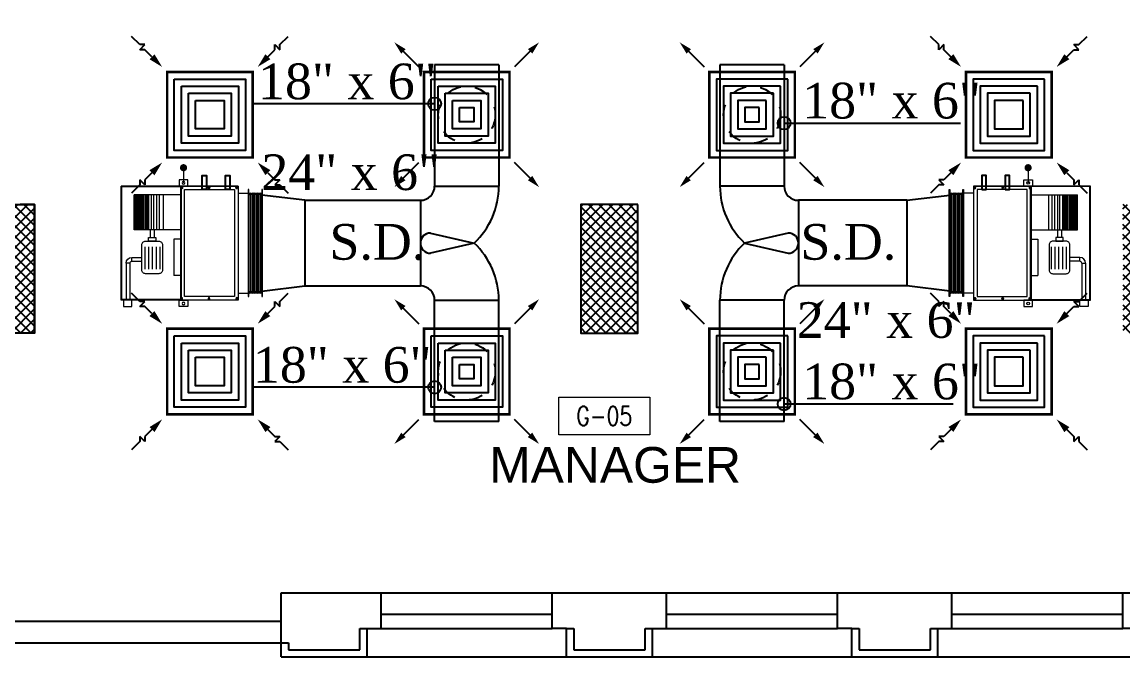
# Model space of a CAD drawing. Extents: x -432 to -365, y -145 to 173.
# Drawn here: x -422.93 to -415.21, y -137.35 to -132.9 of the extents above; entities that cross this region are included whole.
import ezdxf
from ezdxf.enums import TextEntityAlignment as Align

# ---------------------------------------------------------------- set-up
doc = ezdxf.new("R2010")
doc.units = 0
doc.header["$MEASUREMENT"] = 0
for name, pattern in [('DASHDOT', [1, 0.5, -0.25, 0, -0.25]), ('HIDDEN', [0.375, 0.25, -0.125]), ('HIDDEN-Z', [3, 2, -1])]:
    doc.linetypes.add(name, pattern=pattern)
for name, color, linetype in [('01_AC-EQUIP', 206, 'Continuous'), ('03_AC-S.DUCT', 5, 'Continuous'), ('12-AC-FL.CONN.', 2, 'Continuous'), ('A.C.VOLUM DAMPER', 2, 'Continuous'), ('COLHATCH', 5, 'Continuous'), ('column', 6, 'Continuous'), ('elev', 2, 'Continuous'), ('ELEV1', 7, 'Continuous'), ('M-CH-WP-R', 40, 'HIDDEN-Z'), ('M-CH-WP-S', 142, 'Continuous'), ('M-DIFUSER', 195, 'Continuous'), ('M-DUCT-RA', 30, 'Continuous'), ('M-DUCT-SA', 5, 'Continuous'), ('METAL-EDGE', 253, 'Continuous'), ('WALL', 4, 'Continuous'), ('WIN', 5, 'Continuous'), ('ZONE TEXT', 73, 'Continuous')]:
    doc.layers.add(name, color=color, linetype=linetype)
doc.layers.add('A-SYMB-RMNU', color=4, linetype='Continuous', lineweight=9)
doc.layers.add('AC-TEXT', color=15, linetype='Continuous', lineweight=30)
doc.styles.add('AC', font='romans.shx', dxfattribs={"height": 0.2})
doc.styles.add('ARABY', font='sosa.shx')
doc.styles.add('ROMANS-TITLE', font='ROMANS.shx', dxfattribs={"width": 0.8})
doc.dimstyles.new('IHAB', dxfattribs={"dimscale": 0, "dimtxt": 0.15, "dimasz": 0.09, "dimexe": 0.18, "dimexo": 0.0625, "dimgap": 0, "dimtad": 0, "dimtih": 1, "dimtoh": 1, "dimzin": 0, "dimdsep": 46, "dimtxsty": 'ARABY', "dimcen": 0.03, "dimse1": 1, "dimse2": 1, "dimclrd": 36, "dimclrt": 42, "dimadec": 0, "dimazin": 0, "dimtfac": 1, "dimtmove": 1, "dimatfit": 3, "dimldrblk": 'ORIGIN', "dimfxl": 1, "dimtolj": 1, "dimtzin": 0, "dimarcsym": 0})

# ---------------------------------------------------------------- blocks, each defined once
blk = doc.blocks.new('*U254')
at = {"layer": 'M-DIFUSER', "ltscale": 5, "const_width": 18}
blk.add_lwpolyline([(-300, 300), (300, 300), (300, -300), (-300, -300)], close=True, dxfattribs=at)
at = {"layer": 'M-DIFUSER', "color": 21}
for points in [[(250, 250), (-250, 250), (-250, -250), (250, -250)], [(200, 200), (-200, 200), (-200, -200), (200, -200)], [(150, 150), (-150, 150), (-150, -150), (150, -150)], [(100, 100), (-100, 100), (-100, -100), (100, -100)]]:
    blk.add_lwpolyline(points, close=True, dxfattribs=at)
at = {"layer": 'M-DUCT-RA', "color": 30}
for p, q in [((-491, 491), (-548.9, 548.9)), ((491, 491), (548.9, 548.9)), ((-491, 455.4), (-491, 491)), ((-455.4, 491), (-491, 455.4)), ((-455.4, 455.4), (-455.4, 491)), ((455.4, 491), (491, 491)), ((491, 455.4), (455.4, 491)), ((-406.3, 406.3), (-455.4, 455.4)), ((406.3, 406.3), (455.4, 455.4)), ((455.4, 455.4), (491, 455.4)), ((-491, -455.4), (-455.4, -491)), ((-455.4, -455.4), (-491, -455.4)), ((-406.3, -406.3), (-455.4, -455.4)), ((406.3, -406.3), (455.4, -455.4)), ((455.4, -491), (491, -455.4)), ((455.4, -455.4), (455.4, -491)), ((491, -455.4), (491, -491)), ((-491, -491), (-548.9, -548.9)), ((-455.4, -491), (-491, -491)), ((491, -491), (548.9, -548.9))]:
    blk.add_line(p, q, dxfattribs=at)
for points in [[(-388.6, 424), (-423.7, 388.9), (-335, 335)], [(424, 388.6), (388.9, 423.7), (335, 335)], [(-424, -388.6), (-388.9, -423.7), (-335, -335)], [(388.6, -424), (423.7, -388.9), (335, -335)]]:
    blk.add_solid(points, dxfattribs=at)
blk = doc.blocks.new('*U251')
at = {"layer": 'M-DIFUSER', "ltscale": 5, "const_width": 18}
blk.add_lwpolyline([(-300, 300), (300, 300), (300, -300), (-300, -300)], close=True, dxfattribs=at)
at = {"layer": 'M-DIFUSER', "color": 21}
for points in [[(250, 250), (-250, 250), (-250, -250), (250, -250)], [(200, 200), (-200, 200), (-200, -200), (200, -200)], [(150, 150), (-150, 150), (-150, -150), (150, -150)], [(100, 100), (-100, 100), (-100, -100), (100, -100)], [(50, 50), (-50, 50), (-50, -50), (50, -50)]]:
    blk.add_lwpolyline(points, close=True, dxfattribs=at)
at = {"layer": 'M-DUCT-SA', "color": 5, "extrusion": (-5.07059e-20, -1.19855e-17, -1)}
blk.add_line((-461.1, 461.1), (-335.4, 335.4), dxfattribs=at)
at = {"layer": 'M-DUCT-SA', "color": 5, "extrusion": (-1.19855e-17, 5.07059e-20, -1)}
blk.add_line((461.1, 461.1), (335.4, 335.4), dxfattribs=at)
at = {"layer": 'M-DUCT-SA', "color": 5, "extrusion": (1.19855e-17, -5.07059e-20, -1)}
blk.add_line((-461.1, -461.1), (-335.4, -335.4), dxfattribs=at)
at = {"layer": 'M-DUCT-SA', "color": 5, "extrusion": (5.07059e-20, 1.19855e-17, -1)}
blk.add_line((461.1, -461.1), (335.4, -335.4), dxfattribs=at)
at = {"layer": 'M-DUCT-SA', "color": 5, "extrusion": (-5.07059e-20, -1.19855e-17, -1)}
blk.add_solid([(459.6, 428.4), (428.6, 459.4), (506.9, 506.9)], dxfattribs=at)
at = {"layer": 'M-DUCT-SA', "color": 5, "extrusion": (5.07059e-20, -1.19855e-17, -1)}
blk.add_solid([(-459.6, 428.4), (-428.7, 459.4), (-506.9, 506.9)], dxfattribs=at)
at = {"layer": 'M-DUCT-SA', "color": 5, "extrusion": (1.19855e-17, -5.07059e-20, -1)}
blk.add_solid([(428.4, -459.6), (459.4, -428.6), (506.9, -506.9)], dxfattribs=at)
at = {"layer": 'M-DUCT-SA', "color": 5, "extrusion": (-1.19855e-17, -5.07059e-20, -1)}
blk.add_solid([(-428.4, -459.6), (-459.4, -428.6), (-506.9, -506.9)], dxfattribs=at)
blk = doc.blocks.new('A$C7E27466D')
at = {"layer": '01_AC-EQUIP', "color": 2, "lineweight": 20}
for p, q in [((-75.32, 98.15), (-73.71, 98.66)), ((-75.32, 98.15), (-73.71, 97.64)), ((-75.32, 97.13), (-73.71, 97.64)), ((-75.32, 97.13), (-73.71, 96.62)), ((-75.32, 96.11), (-73.71, 96.62)), ((-75.32, 96.11), (-73.71, 95.6)), ((-75.32, 95.09), (-73.71, 95.6)), ((-75.32, 95.09), (-73.71, 94.58)), ((-75.32, 94.07), (-73.71, 94.58)), ((-75.32, 94.07), (-73.71, 93.56)), ((-75.32, 93.06), (-73.71, 93.56)), ((-75.32, 93.06), (-73.71, 92.55)), ((-6.29, 97.64), (-73.71, 97.64)), ((-6.29, 96.62), (-73.71, 96.62)), ((-6.29, 95.6), (-73.71, 95.6)), ((-6.29, 94.58), (-73.71, 94.58)), ((-6.29, 93.56), (-73.71, 93.56)), ((-4.68, 98.15), (-6.29, 98.66)), ((-4.68, 98.15), (-6.29, 97.64)), ((-4.68, 97.13), (-6.29, 97.64)), ((-4.68, 97.13), (-6.29, 96.62)), ((-4.68, 96.11), (-6.29, 96.62)), ((-4.68, 96.11), (-6.29, 95.6)), ((-4.68, 95.09), (-6.29, 95.6)), ((-4.68, 95.09), (-6.29, 94.58)), ((-4.68, 94.07), (-6.29, 94.58)), ((-4.68, 94.07), (-6.29, 93.56)), ((-4.68, 93.06), (-6.29, 93.56)), ((-4.68, 93.06), (-6.29, 92.55)), ((-75.32, 92.04), (-73.71, 92.55)), ((-75.32, 92.04), (-73.71, 91.53)), ((-75.32, 91.02), (-73.71, 91.53)), ((-75.32, 91.02), (-73.71, 90.51)), ((-75.32, 90), (-73.71, 90.51)), ((-75.32, 90), (-73.71, 89.49)), ((-6.29, 92.55), (-73.71, 92.55)), ((-6.29, 91.53), (-73.71, 91.53)), ((-6.29, 90.51), (-73.71, 90.51)), ((-4.68, 92.04), (-6.29, 92.55)), ((-4.68, 92.04), (-6.29, 91.53)), ((-4.68, 91.02), (-6.29, 91.53)), ((-4.68, 91.02), (-6.29, 90.51)), ((-4.68, 90), (-6.29, 90.51)), ((-4.68, 90), (-6.29, 89.49))]:
    blk.add_line(p, q, dxfattribs=at)
at = {"layer": '01_AC-EQUIP', "color": 1, "lineweight": 20}
for p, q in [((-75, 82), (-75, 88.99)), ((-5, 82), (-5, 88.99)), ((-77.81, 81.04), (-79.88, 81.04)), ((-78.89, 80.34), (-78.89, 81.67)), ((-2.19, 81.04), (-0.12, 81.04)), ((-1.11, 80.34), (-1.11, 81.67)), ((0, 82), (0, 0)), ((-78.89, 60.84), (-78.89, 62.17)), ((-1.11, 60.84), (-1.11, 62.17)), ((-77.81, 61.54), (-79.88, 61.54)), ((-2.19, 61.54), (-0.12, 61.54)), ((-77.81, 42.54), (-79.88, 42.54)), ((-78.89, 41.84), (-78.89, 43.17)), ((-62.71, 42), (-62.71, 37.03)), ((-37.29, 42), (-37.29, 37.03)), ((-30.6, 42), (-30.6, 9.05)), ((-6.17, 42), (-6.17, 9.05)), ((-2.19, 42.54), (-0.12, 42.54)), ((-1.11, 41.84), (-1.11, 43.17)), ((-37.29, 37.03), (-62.71, 37.03)), ((-58.35, 27.43), (-42.69, 27.43)), ((-58.35, 24.77), (-42.69, 24.77)), ((-6.17, 29.53), (-30.6, 29.53)), ((-30.6, 27), (-6.17, 27)), ((-30.6, 25), (-6.17, 25)), ((-58.35, 22.11), (-42.69, 22.11)), ((-58.35, 19.45), (-42.69, 19.45)), ((-58.35, 16.79), (-42.69, 16.79)), ((-30.6, 23.1), (-36.03, 23.1)), ((-30.6, 20.44), (-36.03, 20.44)), ((-30.6, 23), (-6.17, 23)), ((-30.6, 21.4), (-6.17, 21.4)), ((-30.6, 19.38), (-6.17, 19.38)), ((-30.6, 18.4), (-6.17, 18.4)), ((-30.6, 17.52), (-6.17, 17.52)), ((-30.6, 16.8), (-6.17, 16.8)), ((-30.6, 15.79), (-6.17, 15.79)), ((-52.66, 7.45), (-52.66, 14.49)), ((-50, 7.45), (-50, 14.49)), ((-30.6, 14.78), (-6.17, 14.78)), ((-30.6, 13.8), (-6.17, 13.8)), ((-30.6, 12.93), (-6.17, 12.93)), ((-30.6, 12.21), (-6.17, 12.21)), ((-30.6, 11.53), (-6.17, 11.53)), ((-30.6, 11.03), (-6.17, 11.03)), ((-30.6, 10.62), (-6.17, 10.62)), ((-30.6, 10.27), (-6.17, 10.27)), ((-30.6, 9.94), (-6.17, 9.94)), ((-30.6, 9.63), (-6.17, 9.63)), ((-30.6, 9.39), (-6.17, 9.39)), ((-30.6, 9.2), (-6.17, 9.2)), ((-30.6, 9.05), (-6.17, 9.05)), ((-30.6, 9.05), (-6.17, 9.05)), ((-53.99, 6.12), (-79.58, 6.12)), ((-53.99, 3.46), (-79.58, 3.46)), ((-53.99, 6.12), (-53.99, 3.46)), ((-52.66, 7.45), (-50, 7.45))]:
    blk.add_line(p, q, dxfattribs=at)
at = {"layer": '01_AC-EQUIP', "color": 4, "lineweight": 20}
blk.add_line((12.85, 43.76), (2.26, 43.76), dxfattribs=at)
at = {"layer": '01_AC-EQUIP', "color": 1, "linetype": 'DASHDOT', "lineweight": 20}
blk.add_line((-30.6, 16.8), (-6.17, 16.8), dxfattribs=at)
at = {"layer": '01_AC-EQUIP', "color": 2, "lineweight": 20}
for points in [[(-77.5, 98.66), (-77.5, 99.16), (-2.5, 99.16), (-2.5, 98.66)], [(-77.5, 88.99), (-77.5, 89.49), (-2.5, 89.49), (-2.5, 88.99)]]:
    blk.add_lwpolyline(points, close=True, dxfattribs=at)
at = {"layer": '01_AC-EQUIP', "color": 1, "lineweight": 20}
for points in [[(-80, 42), (0, 42), (0, 82), (-80, 82)], [(-77.5, 44.5), (-2.5, 44.5), (-2.5, 79.5), (-77.5, 79.5)], [(-84.4, 40.68), (-80, 40.68), (-80, 46.67), (-84.4, 46.67)], [(4.4, 40.68), (0, 40.68), (0, 46.67), (4.4, 46.67)], [(-80, 42), (-80, 0), (0, 0), (0, 42)], [(-79.58, 41.58), (-79.58, 0.42), (-0.42, 0.42), (-0.42, 41.58)], [(-38.56, 19.25), (-36.03, 19.25), (-36.03, 24.29), (-38.56, 24.29)], [(-84.4, 7.57), (-80, 7.57), (-80, 1.58), (-84.4, 1.58)]]:
    blk.add_lwpolyline(points, close=True, dxfattribs=at)
at = {"layer": '01_AC-EQUIP', "color": 4, "lineweight": 20, "const_width": 2.52}
blk.add_lwpolyline([(12.58, 44.99, 1), (13.12, 42.53, 1)], format="xyb", close=True, dxfattribs=at)
at = {"layer": '01_AC-EQUIP', "color": 1, "lineweight": 20}
blk.add_lwpolyline([(-58.78, 14.49), (-41.22, 14.49, 0.414214), (-38.56, 17.15), (-38.56, 26.39, 0.414214), (-41.22, 29.05), (-58.78, 29.05, 0.414214), (-61.44, 26.39), (-61.44, 17.15, 0.414214)], format="xyb", close=True, dxfattribs=at)
for centre in [(-82.26, 43.76), (2.26, 43.76)]:
    blk.add_circle(centre, 0.932, dxfattribs=at)
for radius in [1.33, 3.99]:
    blk.add_arc((-53.99, 7.45), radius, 270.00061, 0.00061, dxfattribs=at)
for centre, major_axis, start_param, end_param in [((-78.89, 81.04), (-0.827, 0), -1.570796, 4.712389), ((-78.89, 81.04), (-0.47, 0), 3.141593, 9.424778), ((-78.89, 61.54), (-0.827, 0), -1.570796, 4.712389), ((-78.89, 61.54), (-0.47, 0), 3.141593, 9.424778), ((-78.89, 42.54), (-0.827, 0), -1.570796, 4.712389), ((-78.89, 42.54), (-0.47, 0), 3.141593, 9.424778)]:
    blk.add_ellipse(centre, major_axis=major_axis, ratio=0.646018, start_param=start_param, end_param=end_param, dxfattribs=at)
at = {"layer": '01_AC-EQUIP', "color": 1, "lineweight": 20, "extrusion": (0, 0, -1)}
for centre, major_axis, start_param, end_param in [((-1.11, 81.04), (0.827, 0), -1.570796, 4.712389), ((-1.11, 81.04), (0.47, 0), 3.141593, 9.424778), ((-1.11, 61.54), (0.827, 0), -1.570796, 4.712389), ((-1.11, 61.54), (0.47, 0), 3.141593, 9.424778), ((-1.11, 42.54), (0.827, 0), -1.570796, 4.712389), ((-1.11, 42.54), (0.47, 0), 3.141593, 9.424778)]:
    blk.add_ellipse(centre, major_axis=major_axis, ratio=0.646018, start_param=start_param, end_param=end_param, dxfattribs=at)
at = {"layer": 'M-CH-WP-R', "color": 6, "linetype": 'ByBlock', "ltscale": 1.5}
blk.add_lwpolyline([(-2.5, 76.23), (-2.5, 73.23), (7.5, 73.23), (7.5, 76.23)], close=True, dxfattribs=at)
at = {"layer": 'M-CH-WP-S', "color": 5, "linetype": 'ByBlock', "ltscale": 1.5}
blk.add_lwpolyline([(-2.5, 59.73), (-2.5, 56.73), (7.5, 56.73), (7.5, 59.73)], close=True, dxfattribs=at)
blk = doc.blocks.new('A-ROOM')
at = {"layer": 'A-SYMB-RMNU'}
blk.add_lwpolyline([(-425, 175), (425, 175), (425, -175), (-425, -175)], close=True, dxfattribs=at)
at = {"layer": 'A-SYMB-RMNU', "style": 'ROMANS-TITLE', "width": 0.8}
blk.add_attdef('ROOM-NO', text='', height=175, dxfattribs=at).set_placement((0, 0), align=Align.MIDDLE)

msp = doc.modelspace()

# ---------------------------------------------------------------- hatches: boundary and pattern name
at = {"layer": 'COLHATCH', "linetype": 'Continuous'}
h = msp.add_hatch(dxfattribs=at)
h.set_pattern_fill('_USER', color=252, scale=0.05, angle=45, style=0, double=1, pattern_type=0)
h.set_pattern_definition([(45, (-202.924395, -132.77691), (-0.035355339, 0.035355339), []), (135, (-202.924395, -132.77691), (-0.035355339, -0.035355339), [])])
h.paths.add_polyline_path([(-382.4844, -115.1969), (-382.7844, -115.1969), (-382.7844, -116.0969), (-382.4844, -116.0969)])
h.paths.add_polyline_path([(-380.4844, -115.1969), (-381.2844, -115.1969), (-381.2844, -115.4969), (-380.4844, -115.4969)])
h.paths.add_polyline_path([(-378.5344, -117.1969), (-378.8344, -117.1969), (-378.8344, -117.7969), (-378.5344, -117.7969)])
h.paths.add_polyline_path([(-378.1344, -120.7769), (-378.9344, -120.7769), (-378.9344, -121.0769), (-378.1344, -121.0769)])
h.paths.add_polyline_path([(-380.6844, -120.7769), (-381.4844, -120.7769), (-381.4844, -121.0769), (-380.6844, -121.0769)])
h.paths.add_polyline_path([(-380.5844, -125.8269), (-381.4844, -125.8269), (-381.4844, -126.1269), (-380.5844, -126.1269)])
h.paths.add_polyline_path([(-378.1344, -125.7769), (-378.9344, -125.7769), (-378.9344, -126.0769), (-378.1344, -126.0769)])
h.paths.add_polyline_path([(-378.4889, -132.0469), (-378.9889, -132.0469), (-378.9889, -132.3969), (-378.4889, -132.3969)])
h.paths.add_polyline_path([(-380.3919, -132.0469), (-381.4919, -132.0469), (-381.4919, -132.3469), (-380.6389, -132.3469, -0.011587), (-380.6548, -133.0326), (-380.4051, -133.0435, 0.01656)])
h.paths.add_polyline_path([(-380.5864, -134.7769), (-380.8398, -134.7769, -0.040808), (-381.4283, -137.1158), (-381.1918, -137.1969, 0.04151)])
h.paths.add_polyline_path([(-382.4844, -134.1769), (-382.7844, -134.1769), (-382.7844, -135.0769), (-382.4844, -135.0769)])
h.paths.add_polyline_path([(-386.6144, -134.1769), (-387.0144, -134.1769), (-387.0144, -135.0769), (-386.6144, -135.0769)])
h.paths.add_polyline_path([(-390.4144, -134.1769), (-390.8644, -134.1769), (-390.8644, -135.0769), (-390.4144, -135.0769)])
h.paths.add_polyline_path([(-390.6644, -135.9969), (-390.9644, -135.9969), (-390.9644, -136.8969), (-390.6644, -136.8969)])
h.paths.add_polyline_path([(-398.5144, -134.6269, 1), (-399.1144, -134.6269, 1)])
h.paths.add_polyline_path([(-398.5144, -136.4469, 1), (-399.1144, -136.4469, 1)])
h.paths.add_polyline_path([(-406.5144, -134.6269, 1), (-407.1144, -134.6269, 1)])
h.paths.add_polyline_path([(-406.5144, -136.4469, 1), (-407.1144, -136.4469, 1)])
h.paths.add_polyline_path([(-414.7644, -134.1769), (-415.2144, -134.1769), (-415.2139, -135.0769), (-414.7639, -135.0769)])
h.paths.add_polyline_path([(-414.6644, -135.9969), (-414.9644, -135.9969), (-414.9644, -136.8969), (-414.6644, -136.8969)])
h.paths.add_polyline_path([(-418.6144, -134.1769), (-419.0144, -134.1769), (-419.0144, -135.0769), (-418.6144, -135.0769)])
h.paths.add_polyline_path([(-422.8444, -134.1769), (-423.1444, -134.1769), (-423.1444, -135.0769), (-422.8444, -135.0769)])
h.paths.add_polyline_path([(-424.789, -134.7769), (-425.0424, -134.7769, 0.04151), (-424.437, -137.1969), (-424.2005, -137.1158, -0.040808)])
h.paths.add_polyline_path([(-424.1369, -132.0469), (-425.2369, -132.0469, 0.01656), (-425.2237, -133.0435), (-424.974, -133.0326, -0.011587), (-424.9898, -132.3469), (-424.1369, -132.3469)])
h.paths.add_polyline_path([(-426.6398, -132.0469), (-427.1398, -132.0469), (-427.1398, -132.3969), (-426.6398, -132.3969)])
h.paths.add_polyline_path([(-426.6944, -125.7769), (-427.4944, -125.7769), (-427.4944, -126.0769), (-426.6944, -126.0769)])
h.paths.add_polyline_path([(-424.1444, -125.8269), (-425.0444, -125.8269), (-425.0444, -126.1269), (-424.1444, -126.1269)])
h.paths.add_polyline_path([(-426.6944, -120.7769), (-427.4944, -120.7769), (-427.4944, -121.0769), (-426.6944, -121.0769)])
h.paths.add_polyline_path([(-424.1444, -120.7769), (-424.9444, -120.7769), (-424.9444, -121.0769), (-424.1444, -121.0769)])
h.paths.add_polyline_path([(-426.7944, -117.1969), (-427.0944, -117.1969), (-427.0944, -117.7969), (-426.7944, -117.7969)])
h.paths.add_polyline_path([(-424.3444, -115.1969), (-425.1444, -115.1969), (-425.1444, -115.4969), (-424.3444, -115.4969)])
h.paths.add_polyline_path([(-422.8444, -115.1969), (-423.1444, -115.1969), (-423.1444, -116.0969), (-422.8444, -116.0969)])
h.paths.add_polyline_path([(-418.5644, -115.1969), (-418.9644, -115.1969), (-418.9644, -116.0969), (-418.5644, -116.0969)])
h.paths.add_polyline_path([(-414.7644, -115.1969), (-415.2144, -115.1969), (-415.2144, -116.0969), (-414.7644, -116.0969)])
h.paths.add_polyline_path([(-405.4144, -112.9969), (-405.7144, -112.9969), (-405.7144, -113.5969), (-405.4144, -113.5969)])
h.paths.add_polyline_path([(-398.6644, -112.9969), (-398.9644, -112.9969), (-398.9644, -113.5969), (-398.6644, -113.5969)])
h.paths.add_polyline_path([(-398.6644, -116.3469), (-398.9644, -116.3469), (-398.9644, -116.9469), (-398.6644, -116.9469)])
h.paths.add_polyline_path([(-400.0144, -115.1969), (-405.7144, -115.1969), (-405.7144, -116.9469), (-405.4144, -116.9469), (-405.4144, -115.4969), (-400.3144, -115.4969), (-400.3144, -116.9469), (-400.0144, -116.9469)])
h.paths.add_polyline_path([(-390.4144, -115.1969), (-390.8644, -115.1969), (-390.8644, -116.0969), (-390.4144, -116.0969)])

# ---------------------------------------------------------------- linework, layer by layer
at = {"layer": '03_AC-S.DUCT', "linetype": 'Continuous'}
for p, q in [((-420.0394, -133.1969), (-420.0394, -134.0469)), ((-419.5894, -133.1969), (-420.0394, -133.1969)), ((-419.5894, -133.1969), (-419.5894, -134.0469)), ((-418.0394, -133.1969), (-418.0394, -134.0469)), ((-417.5894, -133.1969), (-418.0394, -133.1969)), ((-417.5894, -133.1969), (-417.5894, -134.0469)), ((-420.0394, -134.0469), (-419.5894, -134.0469)), ((-417.5894, -134.0469), (-418.0394, -134.0469)), ((-420.9503, -134.1469), (-421.2503, -134.1098)), ((-416.7285, -134.1469), (-416.4285, -134.1098)), ((-420.9503, -134.1469), (-420.1394, -134.1469)), ((-420.9503, -134.1469), (-420.9503, -134.7469)), ((-420.1394, -134.1469), (-420.1394, -134.7469)), ((-416.7285, -134.1469), (-417.4894, -134.1469)), ((-417.4894, -134.1469), (-417.4894, -134.7469)), ((-416.7285, -134.1469), (-416.7285, -134.7469)), ((-421.2503, -134.784), (-420.9503, -134.7469)), ((-420.9503, -134.7469), (-420.1394, -134.7469)), ((-416.7285, -134.7469), (-417.4894, -134.7469)), ((-416.4285, -134.784), (-416.7285, -134.7469)), ((-420.0394, -135.6969), (-420.0394, -134.8469)), ((-420.0394, -134.8469), (-419.5894, -134.8469)), ((-419.5894, -135.6969), (-419.5894, -134.8469)), ((-418.0394, -135.6969), (-418.0394, -134.8469)), ((-417.5894, -134.8469), (-418.0394, -134.8469)), ((-417.5894, -135.6969), (-417.5894, -134.8469)), ((-419.5894, -135.6969), (-420.0394, -135.6969)), ((-417.5894, -135.6969), (-418.0394, -135.6969))]:
    msp.add_line(p, q, dxfattribs=at)
for centre, radius, start, end in [((-420.1394, -134.0469), 0.1, 270, 360), ((-420.1394, -134.0469), 0.55, 313.34176, 360), ((-417.4894, -134.0469), 0.55, 180, 226.65824), ((-417.4894, -134.0469), 0.1, 180, 270), ((-420.1394, -134.8469), 0.55, 0, 46.65824), ((-417.4894, -134.8469), 0.55, 133.34176, 180), ((-420.1394, -134.8469), 0.1, 0, 90), ((-417.4894, -134.8469), 0.1, 90, 180)]:
    msp.add_arc(centre, radius, start, end, dxfattribs=at)
at = {"layer": '12-AC-FL.CONN.', "linetype": 'HIDDEN', "ltscale": 0.25}
for centre in [(-419.8144, -133.5469), (-417.8144, -133.5469), (-419.8144, -135.3469), (-417.8144, -135.3469)]:
    msp.add_circle(centre, 0.2, dxfattribs=at)
at = {"layer": 'A.C.VOLUM DAMPER'}
for p, q in [((-420.0684, -134.3759), (-419.7619, -134.4469)), ((-417.5604, -134.3759), (-417.8669, -134.4469)), ((-419.7619, -134.4469), (-420.0684, -134.5179)), ((-417.8669, -134.4469), (-417.5604, -134.5179))]:
    msp.add_line(p, q, dxfattribs=at)
for centre, start, end in [((-420.0684, -134.4469), 90, 270), ((-417.5604, -134.4469), 270, 90)]:
    msp.add_arc(centre, 0.071, start, end, dxfattribs=at)
at = {"layer": 'column', "color": 252}
for points in [[(-423.1444, -134.1769), (-422.8444, -134.1769), (-422.8444, -135.0769), (-423.1444, -135.0769)], [(-418.6144, -134.1769), (-419.0144, -134.1769), (-419.0144, -135.0769), (-418.6144, -135.0769)]]:
    msp.add_lwpolyline(points, close=True, dxfattribs=at)
at = {"layer": 'elev', "color": 252}
for p, q in [((-420.5144, -137.3469), (-419.1144, -137.3469)), ((-418.5144, -137.3469), (-417.1144, -137.3469)), ((-416.5144, -137.3469), (-415.1144, -137.3469))]:
    msp.add_line(p, q, dxfattribs=at)
at = {"layer": 'ELEV1'}
for p, q in [((-420.4144, -137.1469), (-419.2144, -137.1469)), ((-418.4144, -137.1469), (-417.2144, -137.1469)), ((-416.4144, -137.1469), (-415.2144, -137.1469))]:
    msp.add_line(p, q, dxfattribs=at)
at = {"layer": 'METAL-EDGE', "color": 252, "linetype": 'Continuous'}
for p, q in [((-420.5644, -137.2969), (-420.5644, -137.1469)), ((-420.5644, -137.1469), (-420.5144, -137.1469)), ((-419.1144, -137.1469), (-419.0644, -137.1469)), ((-419.0644, -137.1469), (-419.0644, -137.2969)), ((-418.5644, -137.2969), (-418.5644, -137.1469)), ((-418.5644, -137.1469), (-418.5144, -137.1469)), ((-417.1144, -137.1469), (-417.0644, -137.1469)), ((-417.0644, -137.1469), (-417.0644, -137.2969)), ((-416.5644, -137.2969), (-416.5644, -137.1469)), ((-416.5644, -137.1469), (-416.5144, -137.1469)), ((-421.1144, -137.2469), (-421.0644, -137.2469)), ((-421.0644, -137.2469), (-421.0644, -137.2969)), ((-421.0644, -137.2969), (-420.5644, -137.2969)), ((-419.0644, -137.2969), (-418.5644, -137.2969)), ((-417.0644, -137.2969), (-416.5644, -137.2969))]:
    msp.add_line(p, q, dxfattribs=at)
at = {"layer": 'WALL', "color": 252, "linetype": 'Continuous'}
for p, q in [((-422.8444, -134.1769), (-422.9444, -134.1769)), ((-422.8444, -135.0769), (-422.8444, -134.1769)), ((-422.8444, -135.0769), (-423.2444, -135.0769)), ((-421.1144, -136.8969), (-420.4144, -136.8969)), ((-421.1144, -137.3469), (-421.1144, -136.8969)), ((-420.4144, -137.1469), (-420.4144, -136.8969)), ((-419.2144, -136.8969), (-418.4144, -136.8969)), ((-419.2144, -137.1469), (-419.2144, -136.8969)), ((-418.4144, -137.1469), (-418.4144, -136.8969)), ((-417.2144, -136.8969), (-416.4144, -136.8969)), ((-417.2144, -137.1469), (-417.2144, -136.8969)), ((-416.4144, -137.1469), (-416.4144, -136.8969)), ((-415.2144, -136.8969), (-414.9644, -136.8969)), ((-415.2144, -137.1469), (-415.2144, -136.8969)), ((-420.5144, -137.1469), (-420.4144, -137.1469)), ((-420.5144, -137.1469), (-420.5144, -137.3469)), ((-419.1144, -137.1469), (-419.2144, -137.1469)), ((-419.1144, -137.3469), (-419.1144, -137.1469)), ((-418.5144, -137.1469), (-418.4144, -137.1469)), ((-418.5144, -137.1469), (-418.5144, -137.3469)), ((-417.1144, -137.1469), (-417.2144, -137.1469)), ((-417.1144, -137.3469), (-417.1144, -137.1469)), ((-416.5144, -137.1469), (-416.4144, -137.1469)), ((-416.5144, -137.1469), (-416.5144, -137.3469)), ((-415.1144, -137.1469), (-415.2144, -137.1469)), ((-421.1144, -137.3469), (-420.5144, -137.3469)), ((-419.1144, -137.3469), (-418.5144, -137.3469)), ((-417.1144, -137.3469), (-416.5144, -137.3469))]:
    msp.add_line(p, q, dxfattribs=at)
msp.add_lwpolyline([(-418.6144, -134.1769), (-419.0144, -134.1769), (-419.0144, -135.0769), (-418.6144, -135.0769)], close=True, dxfattribs=at)
msp.add_lwpolyline([(-418.6144, -134.1769), (-419.0144, -134.1769), (-419.0144, -135.0769), (-418.6144, -135.0769)], close=True, dxfattribs=at)
at = {"layer": 'WIN', "color": 252}
for p, q in [((-420.4144, -136.8969), (-419.2144, -136.8969)), ((-418.4144, -136.8969), (-417.2144, -136.8969)), ((-416.4144, -136.8969), (-415.2144, -136.8969)), ((-420.4144, -137.0469), (-419.2144, -137.0469)), ((-418.4144, -137.0469), (-417.2144, -137.0469)), ((-416.4144, -137.0469), (-415.2144, -137.0469)), ((-423.6526, -137.0969), (-421.1144, -137.0969)), ((-423.6526, -137.2469), (-421.1144, -137.2469))]:
    msp.add_line(p, q, dxfattribs=at)

# ---------------------------------------------------------------- block references
at = {"layer": '01_AC-EQUIP', "yscale": 0.009999999999990905, "zscale": 0.01}
for p, xscale, rotation in [((-422.2369, -134.0469), -0.009999999999990905, 270), ((-415.4419, -134.0469), 0.009999999999990905, 90)]:
    msp.add_blockref('A$C7E27466D', p, dxfattribs=dict(at, xscale=xscale, rotation=rotation))
at = {"layer": 'A-SYMB-RMNU', "xscale": 0.0007500000000391083, "yscale": 0.0007500000000106866, "zscale": 0.00075}
msp.add_blockref('A-ROOM', (-418.85, -135.6582), dxfattribs=at).add_auto_attribs({'ROOM-NO': 'G-05'})
at = {"layer": 'M-DIFUSER', "color": 21, "yscale": 0.001000000000004775, "zscale": 0.001}
for name, p, xscale in [('*U254', (-421.6144, -133.5469), -0.0009999999999763531), ('*U254', (-421.6144, -133.5469), -0.0009999999999763531), ('*U254', (-421.6144, -133.5469), -0.0009999999999763531), ('*U251', (-419.8144, -133.5469), -0.0009999999999763531), ('*U251', (-419.8144, -133.5469), -0.0009999999999763531), ('*U251', (-419.8144, -133.5469), -0.0009999999999763531), ('*U251', (-417.8144, -133.5469), 0.0009999999999763531), ('*U251', (-417.8144, -133.5469), 0.0009999999999763531), ('*U251', (-417.8144, -133.5469), 0.0009999999999763531), ('*U254', (-416.0144, -133.5469), 0.0009999999999763531), ('*U254', (-416.0144, -133.5469), 0.0009999999999763531), ('*U254', (-416.0144, -133.5469), 0.0009999999999763531), ('*U254', (-421.6144, -135.3469), -0.0009999999999763531), ('*U254', (-421.6144, -135.3469), -0.0009999999999763531), ('*U254', (-421.6144, -135.3469), -0.0009999999999763531), ('*U254', (-416.0144, -135.3469), 0.0009999999999763531), ('*U254', (-416.0144, -135.3469), 0.0009999999999763531), ('*U254', (-416.0144, -135.3469), 0.0009999999999763531), ('*U251', (-419.8144, -135.3469), -0.0009999999999763531), ('*U251', (-419.8144, -135.3469), -0.0009999999999763531), ('*U251', (-419.8144, -135.3469), -0.0009999999999763531), ('*U251', (-417.8144, -135.3469), 0.0009999999999763531), ('*U251', (-417.8144, -135.3469), 0.0009999999999763531), ('*U251', (-417.8144, -135.3469), 0.0009999999999763531)]:
    msp.add_blockref(name, p, dxfattribs=dict(at, xscale=xscale))

# ---------------------------------------------------------------- texts
at = {"layer": 'AC-TEXT', "color": 34, "linetype": 'Continuous', "char_height": 0.25, "width": 3.951459, "attachment_point": 7, "style": 'AC'}
for s, insert in [('\\A1;{\\fTimes New Roman|b0|i0|c0|p18;\\C256;18" x 6"}', (-421.2771, -133.4422)), ('\\A1;{\\fTimes New Roman|b0|i0|c0|p18;\\C256;18" x 6"}', (-417.4628, -133.5771)), ('\\A1;{\\fTimes New Roman|b0|i0|c0|p18;\\C256;24" x 6"}', (-421.2537, -134.0786)), ('\\A1;{\\fTimes New Roman|b0|i0|c0|p18;\\C256;S.D.}', (-420.7763, -134.5682)), ('\\A1;{\\fTimes New Roman|b0|i0|c0|p18;\\C256;S.D.}', (-417.4751, -134.5682)), ('\\A1;{\\fTimes New Roman|b0|i0|c0|p18;\\C256;24" x 6"}', (-417.5005, -135.1145)), ('\\A1;{\\fTimes New Roman|b0|i0|c0|p18;\\C256;18" x 6"}', (-421.3131, -135.4285)), ('\\A1;{\\fTimes New Roman|b0|i0|c0|p18;\\C256;18" x 6"}', (-417.4628, -135.545))]:
    msp.add_mtext(s, dxfattribs=dict(at, insert=insert))
at = {"layer": 'ZONE TEXT', "linetype": 'Continuous', "insert": (-419.6572, -135.8758), "char_height": 0.25, "width": 3.292883, "attachment_point": 1, "style": 'AC'}
msp.add_mtext('{\\fArial|b0|i0|c0|p34;MANAGER}', dxfattribs=at)

# ---------------------------------------------------------------- leaders
at = {"layer": 'AC-TEXT', "color": 34, "linetype": 'Continuous'}
for points in [[(-420.0394, -133.471), (-421.3144, -133.471)], [(-417.5894, -133.6059), (-416.3536, -133.6059)], [(-420.0394, -135.4573), (-421.3144, -135.4573)], [(-417.5894, -135.5738), (-416.4058, -135.5738)]]:
    msp.add_leader(points, dimstyle='IHAB', override={"dimscale": 1}, dxfattribs=at)

doc.saveas('drawing.dxf')
